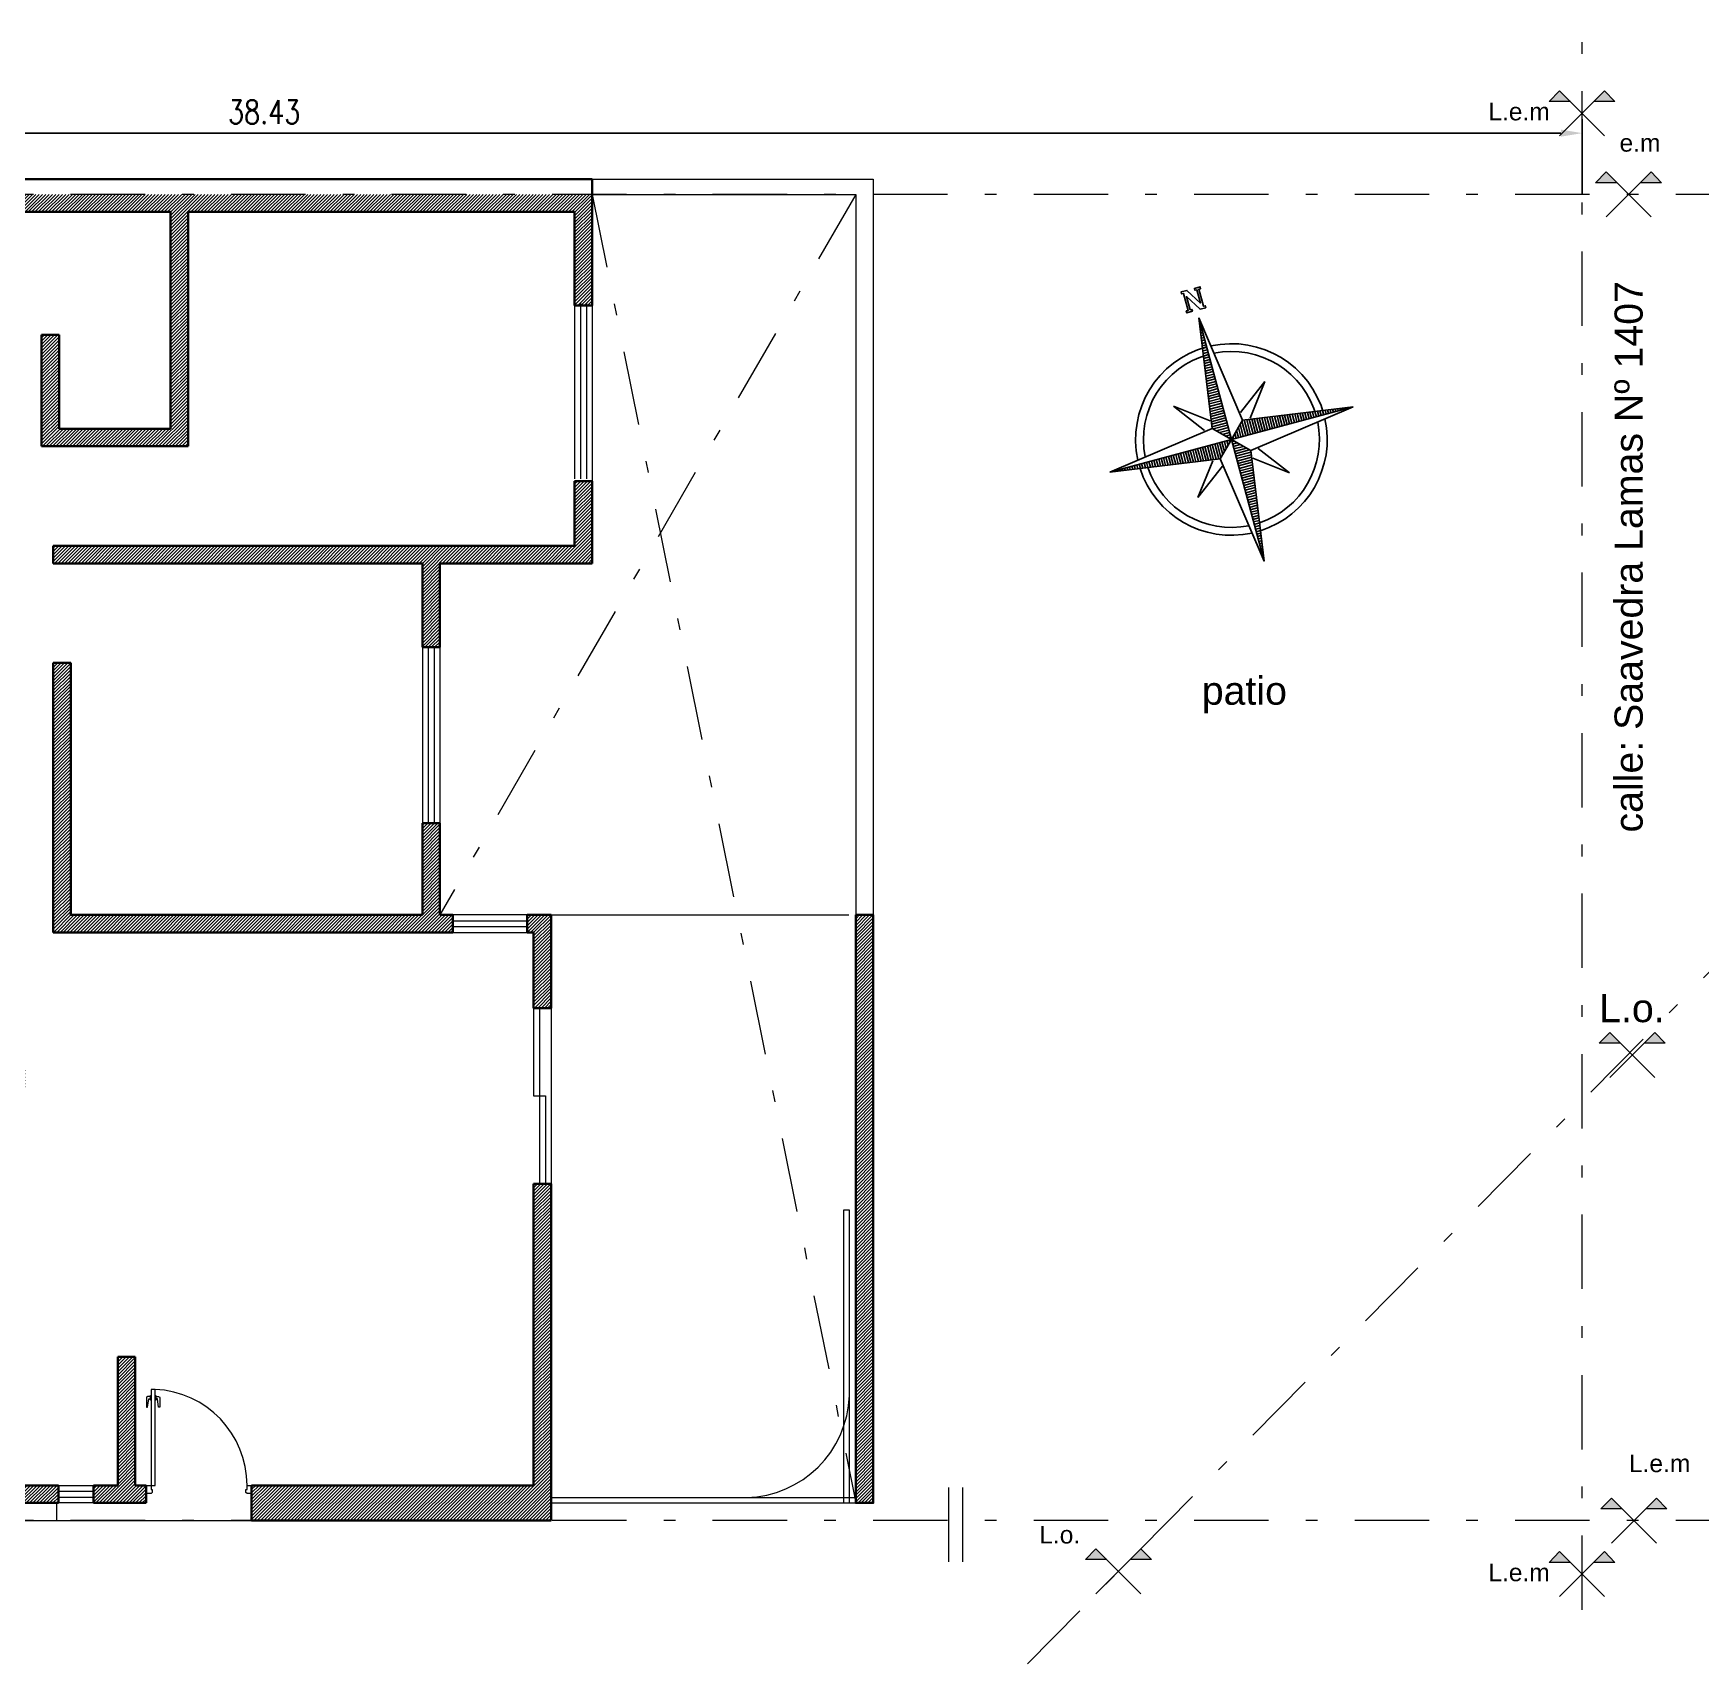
# Model space of a CAD drawing. Header units: millimetres. Extents: x 2761 to 3221, y 1635 to 1962.
# Drawn here: x 2782.18 to 2796.41, y 1931.3 to 1945.21 of the extents above; entities that cross this region are included whole.
import ezdxf

# ---------------------------------------------------------------- set-up
doc = ezdxf.new("R2010")
doc.units = ezdxf.units.MM
for name, pattern in [('ACAD_ISO10W100', [18, 12, -3, 0, -3]), ('DASHDOT', [25.4, 12.7, -6.35, 0, -6.35]), ('DASHED', [19.05, 12.7, -6.35])]:
    doc.linetypes.add(name, pattern=pattern)
doc.layers.get('Defpoints').update_dxf_attribs({"lineweight": 5})
for name, color, linetype, lineweight in [('Aberturas', 239, 'Continuous', 18), ('Cotas', 8, 'Continuous', 15), ('Detalles', 3, 'Continuous', 15), ('Ejes', 3, 'DASHDOT', 13), ('Muros', 6, 'Continuous', 50), ('Proyecciones', 249, 'DASHED', 0), ('Rayado', 7, 'Continuous', 15), ('Textos', 3, 'Continuous', 9)]:
    doc.layers.add(name, color=color, linetype=linetype, lineweight=lineweight)
doc.styles.add('cotas', font='romans.shx', dxfattribs={"width": 0.8})
doc.styles.get("Standard").update_dxf_attribs({"font": 'arial.ttf'})
doc.dimstyles.new('Esc 1-100', dxfattribs={"dimtxt": 0.2, "dimasz": 0.18, "dimexe": 0.12, "dimexo": 0, "dimgap": 0.08, "dimtad": 1, "dimzin": 4, "dimdsep": 46, "dimtxsty": 'cotas', "dimcen": 2.5, "dimclrd": 7, "dimclre": 7, "dimclrt": 256, "dimaunit": 1, "dimadec": 3, "dimazin": 0, "dimtfac": 1, "dimtmove": 1, "dimatfit": 3, "dimfxl": 0.12, "dimarcsym": 0})

# ---------------------------------------------------------------- blocks, each defined once
blk = doc.blocks.new('P82i')
at = {"color": 0, "linetype": 'ByBlock'}
for points in [[(0.076, 0.89), (0.041, 0.89), (0.041, 0.07), (0.076, 0.07)], [(0, 0.07), (0.041, 0.07), (0.041, 0.035), (0.051, 0.035), (0.051, 0.01), (0.041, 0), (0, 0)], [(0.9, 0), (0.861, 0), (0.851, 0.01), (0.851, 0.035), (0.861, 0.035), (0.861, 0.07), (0.9, 0.07)]]:
    blk.add_lwpolyline(points, close=True, dxfattribs=at)
for points in [[(0.036, 0.828), (0.011, 0.828, 0.414214), (0.001, 0.818), (0.001, 0.738), (0.011, 0.738), (0.021, 0.808), (0.036, 0.808)], [(0.081, 0.828), (0.106, 0.828, -0.414214), (0.116, 0.818), (0.116, 0.738), (0.106, 0.738), (0.096, 0.808), (0.081, 0.808)]]:
    blk.add_lwpolyline(points, format="xyb", dxfattribs=at)
for points in [[(0.041, 0.798), (0.036, 0.798), (0.036, 0.838), (0.041, 0.838)], [(0.076, 0.838), (0.081, 0.838), (0.081, 0.798), (0.076, 0.798)]]:
    blk.add_lwpolyline(points, dxfattribs=at)
blk.add_arc((0.041, 0.07), 0.82, 360, 87.5537, dxfattribs=at)
blk = doc.blocks.new('*D135')
at = {"layer": 'Cotas', "color": 7, "lineweight": -2, "transparency": 16777216}
for p, q in [((2772.9, 1943.839), (2772.9, 1944.482)), ((2795.399, 1943.839), (2795.399, 1944.482)), ((2773.08, 1944.362), (2795.219, 1944.362))]:
    blk.add_line(p, q, dxfattribs=at)
at = {"layer": 'Cotas', "color": 7, "transparency": 16777216}
for points in [[(2773.08, 1944.392), (2773.08, 1944.332), (2772.9, 1944.362)], [(2795.219, 1944.392), (2795.219, 1944.332), (2795.399, 1944.362)]]:
    blk.add_solid(points, dxfattribs=at)
at = {"layer": 'Defpoints', "color": 0, "transparency": 16777216}
for p in [(2795.399, 1944.362), (2772.9, 1943.839), (2795.399, 1943.839)]:
    blk.add_point(p, dxfattribs=at)
at = {"layer": 'Cotas', "transparency": 16777216, "insert": (2784.15, 1944.542), "char_height": 0.2, "attachment_point": 5, "style": 'cotas'}
blk.add_mtext('38.43', dxfattribs=at)
blk = doc.blocks.new('*X5')
at = {"color": 0, "linetype": 'ByBlock'}
for p, q in [((-217.53, 160.4998), (-217.53, 160.5)), ((-217.52, 160.4984), (-217.52, 160.5)), ((-217.51, 160.497), (-217.51, 160.5)), ((-217.5, 160.4955), (-217.5, 160.5)), ((-217.49, 160.4941), (-217.49, 160.5)), ((-217.48, 160.4927), (-217.48, 160.5)), ((-217.47, 160.4913), (-217.47, 160.5)), ((-217.46, 160.4898), (-217.46, 160.5)), ((-217.45, 160.4884), (-217.45, 160.5)), ((-217.44, 160.487), (-217.44, 160.5)), ((-217.43, 160.4855), (-217.43, 160.5)), ((-217.42, 160.4841), (-217.42, 160.5)), ((-217.41, 160.4827), (-217.41, 160.5)), ((-217.4, 160.4812), (-217.4, 160.5)), ((-217.39, 160.4798), (-217.39, 160.5)), ((-217.38, 160.4784), (-217.38, 160.5)), ((-217.37, 160.477), (-217.37, 160.5)), ((-217.36, 160.4755), (-217.36, 160.5)), ((-217.35, 160.4741), (-217.35, 160.5)), ((-217.34, 160.4727), (-217.34, 160.5)), ((-217.33, 160.4712), (-217.33, 160.5)), ((-217.32, 160.4698), (-217.32, 160.5)), ((-217.31, 160.4684), (-217.31, 160.5)), ((-217.3, 160.467), (-217.3, 160.5)), ((-217.29, 160.4655), (-217.29, 160.5)), ((-217.28, 160.4641), (-217.28, 160.5)), ((-217.27, 160.4627), (-217.27, 160.5)), ((-217.26, 160.4613), (-217.26, 160.5)), ((-217.25, 160.4598), (-217.25, 160.5)), ((-217.24, 160.4584), (-217.24, 160.5)), ((-217.23, 160.457), (-217.23, 160.5)), ((-217.22, 160.4555), (-217.22, 160.5)), ((-217.21, 160.4541), (-217.21, 160.5)), ((-217.2, 160.4527), (-217.2, 160.5)), ((-217.19, 160.4512), (-217.19, 160.5)), ((-217.18, 160.4498), (-217.18, 160.5)), ((-217.17, 160.4484), (-217.17, 160.5)), ((-217.16, 160.447), (-217.16, 160.5)), ((-217.15, 160.4455), (-217.15, 160.5)), ((-217.14, 160.4441), (-217.14, 160.5)), ((-217.13, 160.4427), (-217.13, 160.5)), ((-217.12, 160.4412), (-217.12, 160.5)), ((-217.11, 160.4398), (-217.11, 160.5)), ((-217.1, 160.4384), (-217.1, 160.5)), ((-217.09, 160.4412), (-217.09, 160.5)), ((-217.08, 160.4512), (-217.08, 160.5)), ((-217.07, 160.4613), (-217.07, 160.5)), ((-217.06, 160.4712), (-217.06, 160.5)), ((-217.05, 160.4812), (-217.05, 160.5)), ((-217.04, 160.4913), (-217.04, 160.5))]:
    blk.add_line(p, q, dxfattribs=at)
blk = doc.blocks.new('Sbpln014')
at = {"color": 0, "linetype": 'ByBlock'}
for p, q in [((-0.156, 0.156), (0, 1.25)), ((0, 1.25), (0.156, 0.156)), ((0, 1.25), (0, 0)), ((-0.234, 0.156), (-0.469, 0.469)), ((-0.469, 0.469), (-0.156, 0.234)), ((0.156, 0.234), (0.469, 0.469)), ((0.469, 0.469), (0.234, 0.156)), ((-1.25, 0), (-0.156, 0.156)), ((-0.156, -0.156), (-1.25, 0)), ((0, 0), (-1.25, 0)), ((-0.156, 0.156), (0, 0)), ((-0.156, -0.156), (0, 0)), ((0, 0), (0.156, 0.156)), ((0, 0), (0.156, -0.156)), ((0, 0), (0, -1.25)), ((1.25, 0), (0, 0)), ((0.156, 0.156), (1.25, 0)), ((-0.469, -0.469), (-0.234, -0.156)), ((0, -1.25), (-0.156, -0.156)), ((0.156, -0.156), (0, -1.25)), ((1.25, 0), (0.156, -0.156)), ((0.234, -0.156), (0.469, -0.469)), ((-0.156, -0.234), (-0.469, -0.469)), ((0.469, -0.469), (0.156, -0.234))]:
    blk.add_line(p, q, dxfattribs=at)
blk.add_lwpolyline([(1.348, 0.064), (1.348, 0.044), (1.328, 0.044), (1.328, 0.103), (1.348, 0.103), (1.348, 0.083), (1.523, 0.083), (1.523, 0.103), (1.543, 0.103), (1.543, 0.044), (1.387, -0.053), (1.523, -0.053), (1.523, -0.034), (1.543, -0.034), (1.543, -0.092), (1.523, -0.092), (1.523, -0.073), (1.348, -0.073), (1.348, -0.092), (1.328, -0.092), (1.328, -0.034), (1.484, 0.064), (1.348, 0.064)], dxfattribs=at)
for radius, start, end in [(0.95, 92.5891, 177.4109), (0.873, 93.5464, 176.4536), (0.95, 0, 87.4109), (0.873, 0, 86.4536), (0.95, 182.5891, 267.4109), (0.873, 183.5464, 266.4536), (0.95, 270, 357.4109), (0.873, 270, 356.4536)]:
    blk.add_arc((0, 0), radius, start, end, dxfattribs=at)
for p, xscale, yscale, zscale, rotation in [((-401.25, -542.578), 2.499999999999996, 2.499999999999996, 2.499999999999996, 270), ((-542.578, 401.25), 2.5, 2.5, 2.5, 180), ((401.25, 542.578), 2.5, 2.5, 2.5, 90)]:
    blk.add_blockref('*X5', p, dxfattribs=dict(at, xscale=xscale, yscale=yscale, zscale=zscale, rotation=rotation))
at = {"color": 0, "linetype": 'ByBlock', "xscale": 2.5, "yscale": 2.5, "zscale": 2.5}
blk.add_blockref('*X5', (542.578, -401.25), dxfattribs=at)

msp = doc.modelspace()

# ---------------------------------------------------------------- hatches: boundary and pattern name
at = {"layer": 'Rayado', "lineweight": 20}
h = msp.add_hatch(dxfattribs=at)
h.set_pattern_fill('_USER', color=256, scale=0.02, angle=45, pattern_type=0)
h.set_pattern_definition([(45, (2646.102981, 1042.226315), (-0.01414213562, 0.01414213562), [])])
h.paths.add_polyline_path([(2781.25, 1943.968), (2775.55, 1943.968), (2775.55, 1943.839), (2781.25, 1943.839)])
h.paths.add_polyline_path([(2781.25, 1943.839), (2775.55, 1943.839), (2775.55, 1942.889), (2775.7, 1942.889), (2775.7, 1943.689), (2779, 1943.689), (2779, 1941.689), (2780.25, 1941.689), (2780.25, 1942.639), (2780.1, 1942.639), (2780.1, 1941.839), (2779.15, 1941.839), (2779.15, 1943.689), (2781.1, 1943.689), (2781.1, 1941.839), (2781.05, 1941.839), (2781.05, 1941.689), (2781.1, 1941.689), (2781.1, 1938.627), (2781.25, 1938.627)])
h.paths.add_polyline_path([(2780.15, 1940.839), (2775.7, 1940.839), (2775.7, 1941.489), (2775.55, 1941.489), (2775.55, 1940.689), (2776.85, 1940.689), (2776.85, 1939.889), (2777, 1939.889), (2777, 1940.689), (2780.15, 1940.689)])
h.paths.add_polyline_path([(2780.15, 1939.839), (2780, 1939.839), (2780, 1937.689), (2777, 1937.689), (2777, 1938.489), (2776.85, 1938.489), (2776.85, 1937.689), (2776.75, 1937.689), (2776.75, 1937.539), (2780.15, 1937.539)])
h.paths.add_polyline_path([(2776.05, 1937.539), (2776.15, 1937.539), (2776.15, 1937.689), (2775.9, 1937.689), (2775.9, 1936.889), (2776.05, 1936.889)])
h.paths.add_polyline_path([(2776.05, 1935.389), (2775.9, 1935.389), (2775.9, 1932.519), (2776.5, 1932.519), (2776.5, 1932.669), (2778.5, 1932.669), (2778.5, 1932.819), (2776.05, 1932.819)])
h.paths.add_polyline_path([(2779.6, 1933.917), (2779.45, 1933.917), (2779.45, 1932.819), (2779.4, 1932.819), (2779.4, 1932.669), (2779.65, 1932.669), (2779.65, 1932.819), (2779.6, 1932.819)])
h.paths.add_polyline_path([(2781.25, 1935.223), (2781.1, 1935.223), (2781.1, 1932.819), (2780, 1932.819), (2780, 1932.669), (2781.25, 1932.669)])
h.paths.add_polyline_path([(2781.4, 1935.223), (2781.25, 1935.223), (2781.25, 1932.669), (2782.393, 1932.669), (2782.393, 1932.819), (2781.4, 1932.819)])
h.paths.add_polyline_path([(2782.109, 1936.369), (2781.4, 1936.369), (2781.4, 1938.627), (2781.25, 1938.627), (2781.25, 1935.223), (2781.4, 1935.223), (2781.4, 1936.219), (2782.109, 1936.219)])
h.paths.add_polyline_path([(2781.25, 1938.627), (2781.1, 1938.627), (2781.1, 1936.369), (2780.4, 1936.369), (2780.4, 1936.219), (2781.1, 1936.219), (2781.1, 1935.223), (2781.25, 1935.223)])
h.paths.add_polyline_path([(2781.4, 1941.689), (2781.45, 1941.689), (2781.45, 1941.839), (2781.4, 1941.839), (2781.4, 1943.689), (2783.35, 1943.689), (2783.35, 1941.839), (2782.4, 1941.839), (2782.4, 1942.639), (2782.25, 1942.639), (2782.25, 1941.689), (2783.5, 1941.689), (2783.5, 1943.689), (2786.8, 1943.689), (2786.8, 1942.891), (2786.95, 1942.891), (2786.95, 1943.839), (2781.25, 1943.839), (2781.25, 1938.627), (2781.4, 1938.627)])
h.paths.add_polyline_path([(2782.5, 1939.839), (2782.35, 1939.839), (2782.35, 1937.539), (2785.76, 1937.539), (2785.76, 1937.689), (2785.65, 1937.689), (2785.65, 1937.688), (2785.65, 1938.473), (2785.5, 1938.473), (2785.5, 1937.689), (2782.5, 1937.689)])
h.paths.add_polyline_path([(2786.95, 1941.391), (2786.8, 1941.391), (2786.8, 1940.839), (2782.35, 1940.839), (2782.35, 1940.689), (2785.5, 1940.689), (2785.5, 1939.973), (2785.65, 1939.973), (2785.65, 1940.689), (2786.95, 1940.689)])
h.paths.add_polyline_path([(2786.6, 1937.689), (2786.395, 1937.689), (2786.395, 1937.539), (2786.45, 1937.539), (2786.45, 1936.893), (2786.6, 1936.893)])
h.paths.add_polyline_path([(2786.6, 1935.393), (2786.45, 1935.393), (2786.45, 1932.819), (2784.043, 1932.819), (2784.043, 1932.519), (2786.6, 1932.519)])
h.paths.add_polyline_path([(2783.05, 1933.917), (2782.9, 1933.917), (2782.9, 1932.819), (2782.693, 1932.819), (2782.693, 1932.669), (2783.143, 1932.669), (2783.143, 1932.819), (2783.05, 1932.819)])
h.paths.add_polyline_path([(2789.349, 1937.689), (2789.199, 1937.689), (2789.199, 1932.669), (2789.349, 1932.669)])
h.paths.add_polyline_path([(2772.9, 1932.819), (2772.75, 1932.819), (2772.75, 1932.519), (2772.9, 1932.519)])
h.paths.add_polyline_path([(2772.95, 1932.819), (2772.9, 1932.819), (2772.9, 1932.519), (2772.95, 1932.519)])
h.paths.add_polyline_path([(2773.2, 1932.819), (2772.95, 1932.819), (2772.95, 1932.519), (2773.2, 1932.519)])
at = {"layer": 'Textos'}
h = msp.add_hatch(color=256, dxfattribs=at)
h.paths.add_polyline_path([(2795.207, 1944.724), (2795.117, 1944.632), (2795.299, 1944.632)])
h.paths.add_polyline_path([(2795.591, 1944.724), (2795.499, 1944.632), (2795.68, 1944.632)])
h = msp.add_hatch(color=256, dxfattribs=at)
h.paths.add_polyline_path([(2795.604, 1944.031), (2795.514, 1943.939), (2795.696, 1943.939)])
h.paths.add_polyline_path([(2795.988, 1944.031), (2795.896, 1943.939), (2796.077, 1943.939)])
at = {"layer": 'Textos', "lineweight": 18}
h = msp.add_hatch(color=7, dxfattribs=at)
h.paths.add_polyline_path([(2795.636, 1936.686), (2795.546, 1936.594), (2795.728, 1936.594)])
h.paths.add_polyline_path([(2796.02, 1936.686), (2795.928, 1936.594), (2796.109, 1936.594)])
at = {"layer": 'Textos'}
h = msp.add_hatch(color=256, dxfattribs=at)
h.paths.add_polyline_path([(2795.65, 1932.71), (2795.56, 1932.618), (2795.742, 1932.618)])
h.paths.add_polyline_path([(2796.034, 1932.71), (2795.942, 1932.618), (2796.123, 1932.618)])
h = msp.add_hatch(color=256, dxfattribs=at)
h.paths.add_polyline_path([(2791.25, 1932.278), (2791.16, 1932.186), (2791.342, 1932.186)])
h.paths.add_polyline_path([(2791.634, 1932.278), (2791.542, 1932.186), (2791.723, 1932.186)])
h = msp.add_hatch(color=256, dxfattribs=at)
h.paths.add_polyline_path([(2795.207, 1932.254), (2795.117, 1932.162), (2795.299, 1932.162)])
h.paths.add_polyline_path([(2795.591, 1932.254), (2795.499, 1932.162), (2795.68, 1932.162)])

# ---------------------------------------------------------------- linework, layer by layer
at = {"layer": 'Aberturas'}
for p, q in [((2786.8, 1942.912), (2786.8, 1941.412)), ((2786.85, 1942.912), (2786.85, 1941.412)), ((2786.9, 1942.912), (2786.9, 1941.412)), ((2786.95, 1942.891), (2786.95, 1941.391)), ((2785.5, 1939.973), (2785.5, 1938.473)), ((2785.55, 1939.973), (2785.55, 1938.473)), ((2785.6, 1939.973), (2785.6, 1938.473)), ((2785.65, 1939.973), (2785.65, 1938.473)), ((2786.395, 1937.689), (2785.76, 1937.689)), ((2785.76, 1937.639), (2786.395, 1937.639)), ((2785.76, 1937.589), (2786.395, 1937.589)), ((2785.76, 1937.539), (2786.395, 1937.539)), ((2786.45, 1936.893), (2786.45, 1936.143)), ((2786.5, 1936.893), (2786.5, 1935.393)), ((2786.6, 1936.893), (2786.6, 1935.393)), ((2786.45, 1936.143), (2786.55, 1936.143)), ((2786.55, 1936.143), (2786.55, 1935.393)), ((2782.393, 1932.819), (2782.693, 1932.819)), ((2782.393, 1932.769), (2782.693, 1932.769)), ((2782.393, 1932.719), (2782.693, 1932.719)), ((2782.693, 1932.669), (2782.393, 1932.669))]:
    msp.add_line(p, q, dxfattribs=at)
for points in [[(2789.096, 1932.669), (2789.146, 1932.669), (2789.146, 1935.169), (2789.096, 1935.169)], [(2789.199, 1932.714), (2786.6, 1932.714), (2786.6, 1932.669), (2789.199, 1932.669)]]:
    msp.add_lwpolyline(points, close=True, dxfattribs=at)
msp.add_arc((2788.242, 1933.618), 0.904, 271.4959, 357.9586, dxfattribs=at)
at = {"layer": 'Cotas', "color": 7, "lineweight": 20}
for p, q in [((2786.95, 1943.839), (2789.199, 1943.839)), ((2789.199, 1932.669), (2789.349, 1932.669))]:
    msp.add_line(p, q, dxfattribs=at)
at = {"layer": 'Detalles', "lineweight": 20}
msp.add_lwpolyline([(2782.378, 1932.669), (2782.378, 1932.518), (2783.846, 1932.519), (2784.042, 1932.519)], dxfattribs=at)
at = {"layer": 'Ejes', "ltscale": 0.05}
for p, q in [((2795.399, 1931.756), (2795.399, 1945.214)), ((2796.833, 1943.839), (2771.866, 1943.839)), ((2789.199, 1943.839), (2785.65, 1937.688)), ((2786.95, 1943.839), (2789.199, 1932.669)), ((2790.665, 1931.297), (2796.745, 1937.464)), ((2796.833, 1932.519), (2771.866, 1932.519))]:
    msp.add_line(p, q, dxfattribs=at)
at = {"layer": 'Muros', "lineweight": 35}
for p, q in [((2786.95, 1943.968), (2775.55, 1943.968)), ((2786.95, 1943.968), (2786.95, 1942.891)), ((2781.4, 1943.689), (2783.35, 1943.689)), ((2783.35, 1943.689), (2783.35, 1941.839)), ((2783.5, 1943.689), (2786.8, 1943.689)), ((2783.5, 1943.689), (2783.5, 1941.689)), ((2786.8, 1943.689), (2786.8, 1942.891)), ((2786.95, 1942.891), (2786.8, 1942.891)), ((2782.25, 1941.689), (2782.25, 1942.639)), ((2782.4, 1942.639), (2782.25, 1942.639)), ((2782.4, 1941.839), (2782.4, 1942.639)), ((2783.35, 1941.839), (2782.4, 1941.839)), ((2783.5, 1941.689), (2782.25, 1941.689)), ((2786.8, 1941.391), (2786.8, 1940.839)), ((2786.95, 1941.391), (2786.8, 1941.391)), ((2786.95, 1941.391), (2786.95, 1940.689)), ((2782.35, 1940.839), (2782.35, 1940.689)), ((2786.8, 1940.839), (2782.35, 1940.839)), ((2785.5, 1940.689), (2782.35, 1940.689)), ((2785.5, 1940.689), (2785.5, 1939.973)), ((2785.65, 1940.689), (2785.65, 1939.973)), ((2786.95, 1940.689), (2785.65, 1940.689)), ((2785.65, 1939.973), (2785.5, 1939.973)), ((2782.35, 1939.839), (2782.35, 1937.539)), ((2782.5, 1939.839), (2782.35, 1939.839)), ((2782.5, 1939.839), (2782.5, 1937.689)), ((2785.5, 1938.473), (2785.5, 1937.689)), ((2785.65, 1938.473), (2785.5, 1938.473)), ((2785.65, 1938.473), (2785.65, 1937.689)), ((2782.5, 1937.689), (2785.5, 1937.689)), ((2785.65, 1937.689), (2785.76, 1937.689)), ((2785.76, 1937.689), (2785.76, 1937.539)), ((2786.395, 1937.689), (2786.6, 1937.689)), ((2786.395, 1937.689), (2786.395, 1937.539)), ((2786.6, 1937.689), (2786.6, 1936.893)), ((2782.35, 1937.539), (2785.76, 1937.539)), ((2786.395, 1937.539), (2786.45, 1937.539)), ((2786.45, 1937.539), (2786.45, 1936.893)), ((2786.45, 1936.893), (2786.6, 1936.893)), ((2786.45, 1935.393), (2786.45, 1932.819)), ((2786.45, 1935.393), (2786.6, 1935.393)), ((2786.45, 1935.393), (2786.6, 1935.393)), ((2786.6, 1935.393), (2786.6, 1932.519)), ((2782.9, 1933.917), (2782.9, 1932.819)), ((2782.9, 1933.917), (2783.05, 1933.917)), ((2783.05, 1933.917), (2783.05, 1932.819)), ((2781.4, 1932.819), (2782.393, 1932.819)), ((2782.393, 1932.819), (2782.393, 1932.669)), ((2782.693, 1932.819), (2782.9, 1932.819)), ((2782.693, 1932.819), (2782.693, 1932.669)), ((2783.05, 1932.819), (2783.143, 1932.819)), ((2783.143, 1932.819), (2783.143, 1932.669)), ((2784.043, 1932.819), (2784.043, 1932.519)), ((2786.45, 1932.819), (2784.043, 1932.819)), ((2782.393, 1932.669), (2780, 1932.669)), ((2782.693, 1932.669), (2783.143, 1932.669)), ((2786.6, 1932.519), (2784.043, 1932.519))]:
    msp.add_line(p, q, dxfattribs=at)
at = {"layer": 'Muros', "color": 1, "lineweight": 20}
for p, q in [((2786.95, 1943.968), (2789.349, 1943.968)), ((2789.349, 1943.968), (2789.349, 1932.669)), ((2786.95, 1943.839), (2789.199, 1943.839)), ((2789.199, 1943.839), (2789.199, 1932.669))]:
    msp.add_line(p, q, dxfattribs=at)
at = {"layer": 'Muros', "lineweight": 35}
msp.add_lwpolyline([(2789.199, 1937.689), (2789.349, 1937.689), (2789.349, 1932.669), (2789.199, 1932.669)], close=True, dxfattribs=at)
at = {"layer": 'Proyecciones', "ltscale": 0.2}
for p, q in [((2786.6, 1937.689), (2789.199, 1937.689)), ((2776.5, 1932.519), (2784.042, 1932.519))]:
    msp.add_line(p, q, dxfattribs=at)
at = {"layer": 'Textos'}
for p, q in [((2795.207, 1944.724), (2795.117, 1944.632)), ((2795.299, 1944.632), (2795.117, 1944.632)), ((2795.207, 1944.724), (2795.591, 1944.34)), ((2795.207, 1944.34), (2795.591, 1944.724)), ((2795.68, 1944.632), (2795.499, 1944.632)), ((2795.591, 1944.724), (2795.68, 1944.632)), ((2795.604, 1944.031), (2795.514, 1943.939)), ((2795.696, 1943.939), (2795.514, 1943.939)), ((2795.604, 1944.031), (2795.988, 1943.647)), ((2795.604, 1943.647), (2795.988, 1944.031)), ((2796.077, 1943.939), (2795.896, 1943.939)), ((2795.988, 1944.031), (2796.077, 1943.939)), ((2789.99, 1932.802), (2789.99, 1932.167)), ((2790.11, 1932.802), (2790.11, 1932.167)), ((2795.65, 1932.71), (2795.56, 1932.618)), ((2795.65, 1932.71), (2796.034, 1932.326)), ((2795.65, 1932.326), (2796.034, 1932.71)), ((2796.034, 1932.71), (2796.123, 1932.618)), ((2795.742, 1932.618), (2795.56, 1932.618)), ((2796.123, 1932.618), (2795.942, 1932.618)), ((2791.25, 1932.278), (2791.16, 1932.186)), ((2791.25, 1932.278), (2791.634, 1931.894)), ((2791.25, 1931.894), (2791.634, 1932.278)), ((2791.634, 1932.278), (2791.723, 1932.186)), ((2795.207, 1932.254), (2795.117, 1932.162)), ((2795.207, 1932.254), (2795.591, 1931.87)), ((2795.207, 1931.87), (2795.591, 1932.254)), ((2795.591, 1932.254), (2795.68, 1932.162)), ((2791.342, 1932.186), (2791.16, 1932.186)), ((2791.723, 1932.186), (2791.542, 1932.186)), ((2795.299, 1932.162), (2795.117, 1932.162)), ((2795.68, 1932.162), (2795.499, 1932.162))]:
    msp.add_line(p, q, dxfattribs=at)
at = {"layer": 'Textos', "color": 7, "linetype": 'ACAD_ISO10W100', "lineweight": 18}
for p, q in [((2795.636, 1936.686), (2795.546, 1936.594)), ((2796.02, 1936.686), (2796.109, 1936.594)), ((2795.728, 1936.594), (2795.546, 1936.594)), ((2796.109, 1936.594), (2795.928, 1936.594))]:
    msp.add_line(p, q, dxfattribs=at)
at = {"layer": 'Textos', "color": 7, "linetype": 'ACAD_ISO10W100', "lineweight": 18, "ltscale": 0.16}
for p, q in [((2795.636, 1936.686), (2796.02, 1936.302)), ((2795.636, 1936.302), (2796.02, 1936.686))]:
    msp.add_line(p, q, dxfattribs=at)

# ---------------------------------------------------------------- block references
at = {"ltscale": 0.7, "xscale": 0.8605317641614497, "yscale": 0.8605317641614497, "zscale": 0.8605317641614497, "rotation": 105.0000000000084}
msp.add_blockref('Sbpln014', (2792.406, 1941.747), dxfattribs=at)
at = {"layer": 'Aberturas', "xscale": 0.9995740560282804, "yscale": 0.9995740560282804, "zscale": 0.9995740560282804}
msp.add_blockref('P82i', (2783.143, 1932.749), dxfattribs=at)

# ---------------------------------------------------------------- texts
at = {"layer": 'Textos', "char_height": 0.15, "width": 2.1098, "attachment_point": 3}
for s, insert in [('{\\fArial|b0|i0|c0|p34;L.e.m}', (2795.123, 1944.621)), ('{\\fArial|b0|i0|c0|p34;e.m}', (2796.068, 1944.354)), ('{\\fArial|b0|i0|c0|p34;L.e.m}', (2796.323, 1933.082)), ('{\\fArial|b0|i0|c0|p34;L.o.}', (2791.115, 1932.473)), ('{\\fArial|b0|i0|c0|p34;L.e.m}', (2795.123, 1932.151))]:
    msp.add_mtext(s, dxfattribs=dict(at, insert=insert))
at = {"layer": 'Textos', "color": 7, "insert": (2795.676, 1938.392), "char_height": 0.24, "width": 4.92052, "attachment_point": 1, "rotation": 90}
msp.add_mtext('{\\fArial|b0|i0|c0|p34;calle: Saavedra Lamas Nº 1407}', dxfattribs=at)
at = {"layer": 'Textos', "color": 7, "insert": (2792.153, 1939.723), "char_height": 0.24, "width": 1.62542, "attachment_point": 1}
msp.add_mtext('{\\fArial|b0|i0|c0|p34;patio}', dxfattribs=at)
at = {"layer": 'Textos', "color": 7, "lineweight": 18, "insert": (2796.104, 1937.013), "char_height": 0.24, "width": 1.51542, "attachment_point": 3}
msp.add_mtext('{\\fArial|b0|i0|c0|p34;L.o.}', dxfattribs=at)

# ---------------------------------------------------------------- dimensions: what is measured, and where the dimension line sits
at = {"layer": 'Cotas'}
dim = msp.add_linear_dim(base=(2795.399, 1944.362), p1=(2772.9, 1943.839), p2=(2795.399, 1943.839), text='38.43', dimstyle='Esc 1-100', dxfattribs=at)
dim.commit()
dim.dimension.update_dxf_attribs({"geometry": '*D135', "text_midpoint": (2784.15, 1944.542)})

doc.saveas('drawing.dxf')
